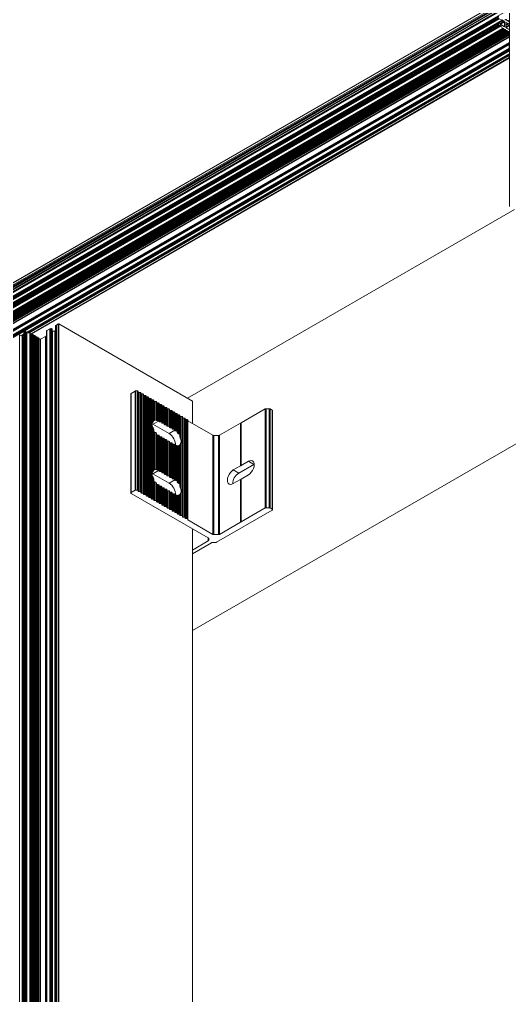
# Model space of a CAD drawing. Header units: millimetres. Extents: x 39 to 459, y 26 to 647.
# Drawn here: x 72.65 to 79.12, y 117.5 to 130.36 of the extents above; entities that cross this region are included whole.
import ezdxf

# ---------------------------------------------------------------- set-up
doc = ezdxf.new("R2010")
doc.units = ezdxf.units.MM
doc.linetypes.add('DASH2', pattern=[19.05, 12.7, -6.35])
doc.layers.add('ANTET', color=7, linetype='Continuous')

msp = doc.modelspace()

# ---------------------------------------------------------------- linework, layer by layer
at = {"color": 7, "linetype": 'Continuous', "lineweight": 15}
for p, q in [((79.116, 160.89), (79.116, 127.898)), ((79.114, 130.671), (66.386, 123.325)), ((79.114, 130.642), (66.386, 123.296)), ((79.114, 130.641), (66.386, 123.296)), ((79.115, 130.673), (66.387, 123.327)), ((79.115, 130.629), (66.387, 123.283)), ((66.403, 123.271), (79.116, 130.609)), ((79.114, 130.544), (66.386, 123.198)), ((79.114, 130.544), (66.386, 123.198)), ((79.114, 130.498), (66.386, 123.152)), ((79.115, 130.555), (66.387, 123.209)), ((79.116, 130.557), (66.389, 123.212)), ((78.973, 130.405), (66.245, 123.059)), ((78.973, 130.39), (66.245, 123.044)), ((78.974, 130.407), (66.246, 123.061)), ((78.974, 130.387), (66.246, 123.041)), ((78.979, 130.378), (66.251, 123.032)), ((78.981, 130.375), (66.253, 123.03)), ((79.018, 130.354), (66.29, 123.009)), ((79.027, 130.349), (66.299, 123.003)), ((78.981, 130.375), (79.018, 130.354)), ((79.018, 130.354), (79.022, 130.36)), ((79.022, 130.36), (79.027, 130.349)), ((79.027, 130.349), (79.043, 130.34)), ((79.043, 130.34), (79.048, 130.345)), ((79.048, 130.345), (79.052, 130.334)), ((79.07, 130.363), (79.065, 130.36)), ((79.07, 130.363), (79.065, 130.36)), ((79.082, 130.351), (79.076, 130.36)), ((79.093, 130.35), (79.088, 130.347)), ((79.093, 130.35), (79.088, 130.347)), ((79.104, 130.338), (79.099, 130.347)), ((79.116, 130.354), (79.1, 130.345)), ((79.116, 130.344), (79.105, 130.337)), ((79.116, 130.344), (79.105, 130.337)), ((78.973, 130.305), (66.245, 122.959)), ((78.973, 130.291), (66.245, 122.945)), ((78.974, 130.307), (66.246, 122.961)), ((78.976, 130.286), (66.248, 122.94)), ((78.979, 130.31), (66.251, 122.964)), ((78.984, 130.281), (66.256, 122.935)), ((66.258, 122.935), (78.986, 130.281)), ((79.004, 130.281), (66.276, 122.935)), ((79.006, 130.279), (66.278, 122.933)), ((79.025, 130.245), (66.297, 122.9)), ((79.031, 130.242), (66.303, 122.896)), ((79.043, 130.242), (66.315, 122.896)), ((79.048, 130.232), (66.32, 122.887)), ((79.054, 130.229), (66.326, 122.883)), ((79.065, 130.229), (66.337, 122.883)), ((79.07, 130.219), (66.343, 122.873)), ((79.076, 130.216), (66.349, 122.87)), ((79.088, 130.215), (66.36, 122.87)), ((78.973, 130.305), (78.973, 130.291)), ((78.979, 130.31), (78.974, 130.307)), ((78.976, 130.286), (78.984, 130.281)), ((79.031, 130.282), (78.981, 130.31)), ((79.043, 130.34), (78.987, 130.307)), ((78.987, 130.282), (78.987, 130.287)), ((78.99, 130.289), (79.004, 130.281)), ((79.052, 130.334), (78.996, 130.302)), ((79.006, 130.279), (79.025, 130.245)), ((79.035, 130.271), (79.031, 130.282)), ((79.031, 130.242), (79.037, 130.245)), ((79.04, 130.276), (79.034, 130.273)), ((79.04, 130.276), (79.035, 130.271)), ((79.052, 130.269), (79.04, 130.276)), ((79.043, 130.242), (79.048, 130.232)), ((79.052, 130.334), (79.052, 130.269)), ((79.054, 130.229), (79.059, 130.232)), ((79.065, 130.229), (79.07, 130.219)), ((79.073, 130.331), (79.069, 130.325)), ((79.069, 130.325), (79.069, 130.26)), ((79.078, 130.32), (79.069, 130.315)), ((79.094, 130.31), (79.069, 130.296)), ((79.103, 130.305), (79.069, 130.285)), ((79.116, 130.293), (79.069, 130.266)), ((79.069, 130.26), (79.082, 130.252)), ((79.116, 130.283), (79.072, 130.258)), ((79.078, 130.32), (79.073, 130.331)), ((79.076, 130.216), (79.082, 130.219)), ((79.094, 130.31), (79.078, 130.32)), ((79.082, 130.252), (79.086, 130.242)), ((79.091, 130.247), (79.085, 130.244)), ((79.086, 130.242), (79.091, 130.247)), ((79.088, 130.215), (79.093, 130.206)), ((79.091, 130.247), (79.107, 130.238)), ((79.099, 130.316), (79.094, 130.31)), ((79.103, 130.305), (79.099, 130.316)), ((79.116, 130.298), (79.103, 130.305)), ((79.107, 130.238), (79.112, 130.227)), ((79.116, 130.337), (79.11, 130.334)), ((79.116, 130.337), (79.11, 130.334)), ((79.116, 130.232), (79.111, 130.229)), ((79.112, 130.227), (79.116, 130.232)), ((79.116, 130.337), (79.116, 130.337)), ((79.093, 130.206), (66.365, 122.86)), ((79.099, 130.203), (66.371, 122.857)), ((79.11, 130.202), (66.382, 122.857)), ((79.116, 130.193), (66.388, 122.847)), ((79.116, 130.186), (66.394, 122.844)), ((79.116, 130.16), (66.416, 122.831)), ((79.099, 130.203), (79.104, 130.206)), ((79.11, 130.202), (79.116, 130.193)), ((79.116, 130.193), (79.116, 130.193)), ((79.114, 130.034), (66.386, 122.688)), ((79.114, 129.988), (66.386, 122.642)), ((79.114, 129.988), (66.386, 122.643)), ((79.115, 129.976), (66.387, 122.63)), ((79.116, 130.042), (66.391, 122.697)), ((79.116, 130.06), (66.443, 122.745)), ((79.116, 130.05), (66.443, 122.736)), ((79.116, 130.05), (66.447, 122.738)), ((79.114, 130.034), (79.114, 129.988)), ((79.114, 129.988), (79.115, 129.976)), ((66.403, 122.618), (79.116, 129.955)), ((79.116, 129.95), (66.429, 122.628)), ((79.116, 129.918), (72.742, 126.239)), ((79.116, 129.904), (72.759, 126.235)), ((79.115, 129.902), (79.114, 129.891)), ((79.114, 129.89), (79.114, 129.861)), ((74.935, 122.309), (85.899, 128.636)), ((74.87, 125.37), (79.183, 127.858)), ((72.71, 126.248), (72.71, 96.523)), ((72.711, 126.25), (72.724, 126.257)), ((72.711, 126.25), (72.711, 96.524)), ((72.724, 126.257), (72.724, 96.532)), ((72.729, 126.257), (72.729, 96.532)), ((72.729, 126.257), (72.738, 126.253)), ((72.738, 126.253), (72.738, 96.527)), ((72.739, 96.525), (72.739, 126.251)), ((72.739, 126.24), (72.748, 126.235)), ((72.748, 126.235), (72.748, 96.51)), ((72.75, 126.235), (72.75, 96.509)), ((72.75, 126.235), (72.789, 126.235)), ((72.789, 126.235), (72.789, 96.509)), ((72.795, 126.231), (72.795, 96.506)), ((73.01, 126.255), (73.01, 96.529)), ((73.016, 126.263), (73.056, 126.286)), ((73.016, 126.263), (73.016, 96.537)), ((73.056, 126.286), (73.067, 126.291)), ((73.075, 126.291), (73.084, 126.286)), ((73.085, 100.311), (73.085, 126.284)), ((73.085, 126.259), (73.09, 126.257)), ((73.09, 126.257), (73.09, 100.313)), ((73.09, 126.257), (73.118, 126.257)), ((73.118, 126.257), (73.13, 126.263)), ((73.118, 126.257), (73.118, 100.329)), ((73.13, 126.326), (73.13, 100.336)), ((73.131, 126.329), (73.14, 126.335)), ((73.141, 126.335), (73.166, 126.35)), ((73.172, 126.35), (74.934, 125.333)), ((72.654, 126.208), (72.654, 96.482)), ((72.654, 126.208), (72.691, 126.187)), ((72.71, 126.22), (72.671, 126.198)), ((72.71, 126.206), (72.683, 126.191)), ((72.691, 126.187), (72.691, 96.461)), ((72.691, 126.18), (72.7, 126.181)), ((72.7, 126.181), (72.7, 96.456)), ((72.7, 126.181), (72.71, 126.176)), ((72.801, 126.222), (72.801, 96.496)), ((72.801, 126.222), (72.811, 126.222)), ((72.811, 126.222), (72.811, 96.496)), ((72.817, 126.218), (72.817, 96.492)), ((72.823, 126.209), (72.823, 96.483)), ((72.823, 126.209), (72.834, 126.209)), ((72.834, 126.209), (72.834, 96.483)), ((72.84, 126.205), (72.84, 96.479)), ((72.846, 126.196), (72.846, 96.47)), ((72.846, 126.196), (72.857, 126.196)), ((72.857, 126.196), (72.857, 96.47)), ((72.863, 126.192), (72.863, 96.466)), ((72.869, 126.182), (72.869, 96.457)), ((72.869, 126.182), (72.879, 126.182)), ((72.879, 126.182), (72.879, 96.457)), ((72.885, 126.179), (72.885, 96.453)), ((72.891, 126.169), (72.891, 96.444)), ((72.891, 126.169), (72.902, 126.169)), ((72.902, 126.169), (72.902, 96.444)), ((72.908, 126.166), (72.908, 96.44)), ((72.909, 126.159), (72.909, 96.433)), ((72.909, 126.159), (72.926, 126.149)), ((72.926, 126.149), (72.926, 96.423)), ((72.931, 126.149), (72.995, 126.186)), ((72.931, 126.149), (72.931, 96.423)), ((72.995, 126.186), (72.995, 96.46)), ((72.995, 126.186), (73.004, 126.186)), ((73.004, 126.191), (73.01, 126.194)), ((73.004, 126.191), (73.004, 96.465)), ((74.128, 125.435), (74.18, 125.466)), ((74.18, 125.466), (74.18, 124.159)), ((74.187, 125.467), (74.187, 124.161)), ((74.187, 125.467), (74.21, 125.467)), ((74.21, 125.467), (74.21, 124.161)), ((74.22, 125.461), (74.22, 124.155)), ((74.123, 125.429), (74.123, 124.122)), ((74.128, 125.435), (74.128, 124.129)), ((74.23, 125.447), (74.23, 124.141)), ((74.23, 125.447), (74.244, 125.447)), ((74.244, 125.447), (74.244, 124.141)), ((74.254, 125.442), (74.254, 124.135)), ((74.264, 125.428), (74.264, 124.121)), ((74.264, 125.428), (74.279, 125.428)), ((74.279, 125.428), (74.279, 124.121)), ((74.289, 125.422), (74.289, 124.115)), ((74.299, 125.408), (74.299, 124.101)), ((74.299, 125.408), (74.313, 125.408)), ((74.313, 125.408), (74.313, 124.101)), ((74.323, 125.402), (74.323, 124.095)), ((74.333, 125.388), (74.333, 124.081)), ((74.333, 125.388), (74.347, 125.388)), ((74.347, 125.388), (74.347, 124.081)), ((74.357, 125.382), (74.357, 124.076)), ((74.367, 125.368), (74.367, 124.061)), ((74.367, 125.368), (74.382, 125.368)), ((74.382, 125.368), (74.382, 124.061)), ((74.392, 125.362), (74.392, 124.056)), ((74.402, 125.348), (74.402, 125.027)), ((74.402, 125.348), (74.416, 125.348)), ((74.416, 125.348), (74.416, 125.061)), ((74.426, 125.343), (74.426, 125.075)), ((74.436, 125.328), (74.436, 125.081)), ((74.436, 125.328), (74.45, 125.328)), ((74.45, 125.328), (74.45, 125.086)), ((74.935, 125.038), (74.935, 125.331)), ((74.46, 125.323), (74.46, 125.086)), ((74.47, 125.309), (74.47, 125.078)), ((74.47, 125.309), (74.485, 125.309)), ((74.485, 125.309), (74.485, 125.079)), ((74.495, 125.303), (74.495, 125.074)), ((74.505, 125.289), (74.505, 125.06)), ((74.505, 125.289), (74.519, 125.289)), ((74.519, 125.289), (74.519, 125.06)), ((74.529, 125.283), (74.529, 125.054)), ((74.539, 125.269), (74.539, 125.04)), ((74.539, 125.269), (74.553, 125.269)), ((74.553, 125.269), (74.553, 125.04)), ((74.563, 125.263), (74.563, 125.035)), ((74.573, 125.249), (74.573, 125.021)), ((74.573, 125.249), (74.588, 125.249)), ((74.588, 125.249), (74.588, 125.021)), ((74.598, 125.243), (74.598, 125.015)), ((74.608, 125.229), (74.608, 125.001)), ((74.608, 125.229), (74.622, 125.229)), ((74.622, 125.229), (74.622, 125.001)), ((74.632, 125.224), (74.632, 124.995)), ((74.642, 125.21), (74.642, 124.981)), ((74.642, 125.21), (74.656, 125.21)), ((74.656, 125.21), (74.656, 124.981)), ((74.666, 125.204), (74.666, 124.975)), ((75.577, 125.048), (75.894, 125.23)), ((75.894, 125.23), (75.894, 123.924)), ((75.905, 125.233), (75.905, 123.926)), ((75.905, 125.233), (75.948, 125.233)), ((75.948, 125.233), (75.948, 123.926)), ((75.96, 125.23), (75.96, 123.924)), ((75.96, 125.23), (75.986, 125.215)), ((75.986, 125.215), (75.986, 123.908)), ((75.991, 123.902), (75.991, 125.208)), ((74.494, 125.075), (74.414, 125.029)), ((74.495, 125.066), (74.495, 125.074)), ((74.676, 125.19), (74.676, 124.961)), ((74.676, 125.19), (74.691, 125.19)), ((74.691, 125.19), (74.691, 124.961)), ((74.701, 125.184), (74.701, 124.955)), ((74.711, 125.17), (74.711, 124.94)), ((74.711, 125.17), (74.725, 125.17)), ((74.725, 125.17), (74.725, 124.939)), ((74.735, 125.164), (74.735, 124.929)), ((74.745, 125.15), (74.745, 124.905)), ((74.745, 125.15), (74.759, 125.15)), ((74.759, 125.15), (74.759, 124.899)), ((74.769, 125.144), (74.769, 124.882)), ((74.779, 125.13), (74.779, 124.833)), ((74.779, 125.13), (74.794, 125.13)), ((74.794, 125.13), (74.794, 123.824)), ((74.804, 125.124), (74.804, 123.818)), ((74.814, 125.11), (74.814, 123.804)), ((74.814, 125.11), (74.828, 125.11)), ((74.828, 125.11), (74.828, 123.804)), ((74.838, 125.105), (74.838, 123.798)), ((74.848, 125.091), (74.848, 123.784)), ((74.848, 125.091), (74.862, 125.091)), ((74.862, 125.091), (74.862, 123.784)), ((74.872, 125.085), (74.872, 123.778)), ((74.875, 125.072), (74.875, 123.766)), ((75.205, 124.882), (74.875, 125.072)), ((74.402, 125.016), (74.402, 124.374)), ((74.403, 125.034), (74.414, 125.029)), ((74.626, 124.906), (74.414, 125.029)), ((74.416, 124.982), (74.416, 124.408)), ((74.426, 124.957), (74.426, 124.422)), ((74.519, 125.06), (74.505, 125.06)), ((74.529, 125.046), (74.529, 125.054)), ((74.553, 125.04), (74.539, 125.04)), ((74.563, 125.026), (74.563, 125.035)), ((74.588, 125.021), (74.573, 125.021)), ((74.598, 125.006), (74.598, 125.015)), ((74.622, 125.001), (74.608, 125.001)), ((74.701, 124.95), (74.626, 124.906)), ((74.632, 124.987), (74.632, 124.995)), ((74.656, 124.981), (74.642, 124.981)), ((74.666, 124.967), (74.666, 124.975)), ((74.691, 124.961), (74.676, 124.961)), ((74.701, 124.95), (74.701, 124.955)), ((75.291, 124.882), (75.569, 125.043)), ((75.569, 125.043), (75.569, 124.479)), ((75.577, 125.043), (75.569, 125.043)), ((75.577, 125.048), (75.577, 124.484)), ((74.436, 124.923), (74.436, 124.427)), ((74.45, 124.917), (74.45, 124.433)), ((74.46, 124.906), (74.46, 124.433)), ((74.47, 124.886), (74.47, 124.425)), ((74.485, 124.885), (74.485, 124.426)), ((74.495, 124.878), (74.495, 124.421)), ((74.505, 124.864), (74.505, 124.407)), ((74.519, 124.864), (74.505, 124.864)), ((74.519, 124.864), (74.519, 124.407)), ((74.529, 124.858), (74.529, 124.401)), ((74.539, 124.844), (74.539, 124.387)), ((74.553, 124.844), (74.539, 124.844)), ((74.553, 124.844), (74.553, 124.387)), ((74.563, 124.839), (74.563, 124.381)), ((74.573, 124.825), (74.573, 124.367)), ((74.588, 124.825), (74.573, 124.825)), ((74.588, 124.825), (74.588, 124.367)), ((74.598, 124.819), (74.598, 124.361)), ((75.205, 124.882), (75.205, 123.576)), ((75.216, 124.88), (75.216, 123.573)), ((75.216, 124.88), (75.28, 124.88)), ((75.28, 124.88), (75.28, 123.573)), ((75.291, 124.882), (75.291, 123.576)), ((74.608, 124.805), (74.608, 124.347)), ((74.622, 124.805), (74.608, 124.805)), ((74.622, 124.805), (74.622, 124.347)), ((74.632, 124.799), (74.632, 124.342)), ((74.642, 124.785), (74.642, 124.328)), ((74.656, 124.785), (74.642, 124.785)), ((74.656, 124.785), (74.656, 124.328)), ((74.666, 124.779), (74.666, 124.322)), ((74.676, 124.765), (74.676, 124.308)), ((74.691, 124.765), (74.676, 124.765)), ((74.691, 124.765), (74.691, 124.308)), ((74.701, 124.759), (74.701, 124.302)), ((74.711, 124.746), (74.711, 124.287)), ((74.725, 124.748), (74.725, 124.285)), ((74.735, 124.746), (74.735, 124.276)), ((74.745, 124.741), (74.745, 124.252)), ((74.759, 124.748), (74.759, 124.246)), ((74.769, 124.753), (74.769, 124.229)), ((74.779, 124.774), (74.779, 124.18)), ((75.474, 124.425), (75.569, 124.479)), ((75.545, 124.384), (75.474, 124.425)), ((75.743, 124.498), (75.545, 124.384)), ((75.569, 124.479), (75.577, 124.479)), ((75.577, 124.484), (75.672, 124.539)), ((75.577, 124.484), (75.577, 124.479)), ((75.743, 124.498), (75.672, 124.539)), ((75.743, 124.498), (75.75, 124.502)), ((74.402, 124.363), (74.402, 124.042)), ((74.414, 124.375), (74.403, 124.381)), ((74.494, 124.422), (74.414, 124.375)), ((74.626, 124.253), (74.414, 124.375)), ((74.416, 124.329), (74.416, 124.042)), ((74.426, 124.303), (74.426, 124.036)), ((74.495, 124.413), (74.495, 124.421)), ((74.519, 124.407), (74.505, 124.407)), ((74.529, 124.393), (74.529, 124.401)), ((74.553, 124.387), (74.539, 124.387)), ((74.563, 124.373), (74.563, 124.381)), ((74.588, 124.367), (74.573, 124.367)), ((74.598, 124.353), (74.598, 124.361)), ((74.622, 124.347), (74.608, 124.347)), ((74.701, 124.296), (74.626, 124.253)), ((74.632, 124.333), (74.632, 124.342)), ((74.656, 124.328), (74.642, 124.328)), ((74.666, 124.314), (74.666, 124.322)), ((74.691, 124.308), (74.676, 124.308)), ((74.701, 124.296), (74.701, 124.302)), ((75.474, 124.245), (75.569, 124.3)), ((75.569, 124.3), (75.569, 123.736)), ((75.569, 124.3), (75.577, 124.3)), ((75.577, 124.304), (75.672, 124.359)), ((75.577, 124.304), (75.577, 123.741)), ((74.436, 124.27), (74.436, 124.022)), ((74.45, 124.264), (74.45, 124.022)), ((74.46, 124.253), (74.46, 124.016)), ((74.47, 124.232), (74.47, 124.002)), ((74.485, 124.231), (74.485, 124.002)), ((74.495, 124.225), (74.495, 123.996)), ((74.505, 124.211), (74.505, 123.982)), ((74.519, 124.211), (74.505, 124.211)), ((74.519, 124.211), (74.519, 123.982)), ((74.529, 124.205), (74.529, 123.976)), ((74.539, 124.191), (74.539, 123.962)), ((74.553, 124.191), (74.539, 124.191)), ((74.553, 124.191), (74.553, 123.962)), ((74.563, 124.185), (74.563, 123.957)), ((74.573, 124.171), (74.573, 123.943)), ((74.588, 124.171), (74.573, 124.171)), ((74.588, 124.171), (74.588, 123.943)), ((74.128, 124.129), (74.18, 124.159)), ((75.144, 123.529), (74.128, 124.116)), ((74.187, 124.161), (74.21, 124.161)), ((74.22, 124.155), (74.22, 124.147)), ((74.23, 124.141), (74.244, 124.141)), ((74.254, 124.135), (74.254, 124.127)), ((74.264, 124.121), (74.279, 124.121)), ((74.289, 124.115), (74.289, 124.107)), ((74.299, 124.101), (74.313, 124.101)), ((74.323, 124.095), (74.323, 124.087)), ((74.333, 124.081), (74.347, 124.081)), ((74.357, 124.076), (74.357, 124.067)), ((74.367, 124.061), (74.382, 124.061)), ((74.392, 124.056), (74.392, 124.047)), ((74.402, 124.042), (74.416, 124.042)), ((74.598, 124.165), (74.598, 123.937)), ((74.608, 124.151), (74.608, 123.923)), ((74.622, 124.151), (74.608, 124.151)), ((74.622, 124.151), (74.622, 123.923)), ((74.632, 124.146), (74.632, 123.917)), ((74.642, 124.132), (74.642, 123.903)), ((74.656, 124.132), (74.642, 124.132)), ((74.656, 124.132), (74.656, 123.903)), ((74.666, 124.126), (74.666, 123.897)), ((74.676, 124.112), (74.676, 123.883)), ((74.691, 124.112), (74.676, 124.112)), ((74.691, 124.112), (74.691, 123.883)), ((74.701, 124.106), (74.701, 123.877)), ((74.711, 124.093), (74.711, 123.863)), ((74.725, 124.095), (74.725, 123.863)), ((74.735, 124.092), (74.735, 123.857)), ((74.745, 124.088), (74.745, 123.843)), ((74.759, 124.094), (74.759, 123.843)), ((74.769, 124.1), (74.769, 123.838)), ((74.779, 124.121), (74.779, 123.824)), ((74.426, 124.036), (74.426, 124.028)), ((74.436, 124.022), (74.45, 124.022)), ((74.46, 124.016), (74.46, 124.008)), ((74.47, 124.002), (74.485, 124.002)), ((74.495, 123.996), (74.495, 123.988)), ((74.505, 123.982), (74.519, 123.982)), ((74.529, 123.976), (74.529, 123.968)), ((74.539, 123.962), (74.553, 123.962)), ((74.563, 123.957), (74.563, 123.948)), ((74.573, 123.943), (74.588, 123.943)), ((74.598, 123.937), (74.598, 123.928)), ((74.608, 123.923), (74.622, 123.923)), ((74.632, 123.917), (74.632, 123.909)), ((75.577, 123.741), (75.894, 123.924)), ((75.905, 123.926), (75.948, 123.926)), ((75.96, 123.924), (75.986, 123.908)), ((74.642, 123.903), (74.656, 123.903)), ((74.666, 123.897), (74.666, 123.889)), ((74.676, 123.883), (74.691, 123.883)), ((74.701, 123.877), (74.701, 123.869)), ((74.711, 123.863), (74.725, 123.863)), ((74.735, 123.857), (74.735, 123.849)), ((74.745, 123.843), (74.759, 123.843)), ((74.769, 123.838), (74.769, 123.829)), ((74.779, 123.824), (74.794, 123.824)), ((74.804, 123.818), (74.804, 123.81)), ((74.814, 123.804), (74.828, 123.804)), ((74.838, 123.798), (74.838, 123.79)), ((74.848, 123.784), (74.862, 123.784)), ((75.253, 123.472), (75.986, 123.895)), ((74.872, 123.778), (74.872, 123.77)), ((75.205, 123.576), (74.875, 123.766)), ((75.291, 123.576), (75.569, 123.736)), ((75.577, 123.736), (75.569, 123.736)), ((75.577, 123.736), (75.577, 123.741)), ((74.935, 101.563), (74.935, 123.65)), ((75.216, 123.573), (75.28, 123.573)), ((74.935, 123.37), (75.144, 123.491)), ((74.935, 123.321), (75.187, 123.466)), ((75.149, 123.497), (75.149, 123.522)), ((75.241, 123.469), (75.198, 123.469))]:
    msp.add_line(p, q, dxfattribs=at)
at = {"color": 8, "linetype": 'Continuous', "lineweight": 15}
for p, q in [((79.116, 130.62), (66.392, 123.277)), ((79.116, 130.61), (66.401, 123.271)), ((79.116, 130.59), (66.44, 123.275)), ((79.116, 130.584), (66.443, 123.27)), ((78.99, 130.289), (78.987, 130.287)), ((79.116, 130.243), (79.107, 130.237)), ((79.116, 130.18), (66.405, 122.843)), ((79.116, 130.167), (66.41, 122.834)), ((79.116, 130.159), (66.423, 122.834)), ((79.116, 130.14), (66.44, 122.824)), ((79.116, 130.133), (66.443, 122.819)), ((79.116, 129.967), (66.392, 122.623)), ((79.116, 129.957), (66.401, 122.618)), ((79.115, 129.902), (72.762, 126.235)), ((79.114, 129.891), (72.78, 126.235)), ((79.114, 129.89), (72.78, 126.235)), ((79.114, 129.861), (72.809, 126.222)), ((79.116, 129.855), (72.817, 126.22)), ((79.181, 127.859), (74.869, 125.37)), ((73.056, 126.286), (73.056, 100.294)), ((73.056, 126.286), (73.056, 100.294)), ((73.067, 126.291), (73.067, 100.3)), ((73.075, 126.291), (73.075, 100.305)), ((73.084, 126.286), (73.084, 100.31)), ((73.131, 126.329), (73.131, 100.337)), ((73.14, 126.335), (73.14, 100.342)), ((73.141, 126.335), (73.141, 100.343)), ((73.166, 126.35), (73.166, 100.357)), ((73.172, 126.35), (73.172, 100.545)), ((72.71, 126.205), (72.684, 126.19)), ((72.71, 126.194), (72.691, 126.183)), ((72.71, 126.194), (72.691, 126.183)), ((74.934, 125.333), (74.934, 125.039)), ((74.934, 123.65), (74.934, 101.562)), ((75.144, 123.529), (75.144, 123.491))]:
    msp.add_line(p, q, dxfattribs=at)
at = {"color": 7, "linetype": 'Continuous', "lineweight": 15, "flags": 128}
for points in [[(79.065, 130.36), (79.064, 130.36), (79.064, 130.36), (79.063, 130.36), (79.062, 130.361), (79.061, 130.361), (79.061, 130.362), (79.06, 130.363), (79.059, 130.364)], [(79.076, 130.36), (79.076, 130.361), (79.075, 130.362), (79.074, 130.363), (79.073, 130.363), (79.073, 130.364), (79.072, 130.364), (79.071, 130.364), (79.07, 130.363)], [(79.088, 130.347), (79.087, 130.347), (79.086, 130.347), (79.086, 130.347), (79.085, 130.348), (79.084, 130.348), (79.083, 130.349), (79.082, 130.35), (79.082, 130.351)], [(79.099, 130.347), (79.098, 130.348), (79.098, 130.349), (79.097, 130.35), (79.096, 130.35), (79.095, 130.35), (79.094, 130.351), (79.094, 130.351), (79.093, 130.35)], [(79.025, 130.245), (79.026, 130.244), (79.027, 130.244), (79.027, 130.243), (79.028, 130.242), (79.029, 130.242), (79.03, 130.242), (79.031, 130.242), (79.031, 130.242)], [(79.037, 130.245), (79.037, 130.245), (79.038, 130.245), (79.039, 130.245), (79.04, 130.245), (79.04, 130.244), (79.041, 130.243), (79.042, 130.243), (79.043, 130.242)], [(79.048, 130.232), (79.048, 130.231), (79.049, 130.231), (79.05, 130.23), (79.051, 130.229), (79.052, 130.229), (79.052, 130.229), (79.053, 130.229), (79.054, 130.229)], [(79.059, 130.232), (79.06, 130.232), (79.061, 130.232), (79.061, 130.232), (79.062, 130.232), (79.063, 130.231), (79.064, 130.23), (79.064, 130.23), (79.065, 130.229)], [(79.07, 130.219), (79.071, 130.218), (79.072, 130.217), (79.073, 130.217), (79.073, 130.216), (79.074, 130.216), (79.075, 130.216), (79.076, 130.216), (79.076, 130.216)], [(79.082, 130.219), (79.082, 130.219), (79.083, 130.219), (79.084, 130.219), (79.085, 130.219), (79.086, 130.218), (79.086, 130.217), (79.087, 130.216), (79.088, 130.215)], [(79.11, 130.334), (79.11, 130.334), (79.109, 130.334), (79.108, 130.334), (79.107, 130.335), (79.107, 130.335), (79.106, 130.336), (79.105, 130.337), (79.104, 130.338)], [(79.093, 130.206), (79.094, 130.205), (79.094, 130.204), (79.095, 130.204), (79.096, 130.203), (79.097, 130.203), (79.098, 130.203), (79.098, 130.203), (79.099, 130.203)], [(79.104, 130.206), (79.105, 130.206), (79.106, 130.206), (79.107, 130.206), (79.107, 130.206), (79.108, 130.205), (79.109, 130.204), (79.11, 130.203), (79.11, 130.202)], [(72.789, 126.235), (72.79, 126.235), (72.791, 126.234), (72.792, 126.234), (72.793, 126.234), (72.794, 126.233), (72.794, 126.233), (72.795, 126.232), (72.795, 126.231)], [(72.795, 126.225), (72.795, 126.224), (72.795, 126.224), (72.796, 126.223), (72.796, 126.223), (72.797, 126.222), (72.798, 126.222), (72.8, 126.222), (72.801, 126.222)], [(72.811, 126.222), (72.812, 126.222), (72.814, 126.221), (72.815, 126.221), (72.816, 126.221), (72.816, 126.22), (72.817, 126.22), (72.817, 126.219), (72.817, 126.218)], [(72.817, 126.212), (72.817, 126.211), (72.818, 126.211), (72.818, 126.21), (72.819, 126.21), (72.82, 126.209), (72.821, 126.209), (72.822, 126.209), (72.823, 126.209)], [(72.834, 126.209), (72.835, 126.209), (72.836, 126.208), (72.837, 126.208), (72.838, 126.208), (72.839, 126.207), (72.839, 126.206), (72.84, 126.206), (72.84, 126.205)], [(72.84, 126.199), (72.84, 126.198), (72.84, 126.198), (72.841, 126.197), (72.842, 126.197), (72.843, 126.196), (72.844, 126.196), (72.845, 126.196), (72.846, 126.196)], [(72.857, 126.196), (72.858, 126.195), (72.859, 126.195), (72.86, 126.195), (72.861, 126.195), (72.862, 126.194), (72.862, 126.193), (72.862, 126.193), (72.863, 126.192)], [(72.863, 126.186), (72.863, 126.185), (72.863, 126.185), (72.864, 126.184), (72.864, 126.184), (72.865, 126.183), (72.866, 126.183), (72.867, 126.183), (72.869, 126.182)], [(72.879, 126.182), (72.88, 126.182), (72.881, 126.182), (72.883, 126.182), (72.883, 126.181), (72.884, 126.181), (72.885, 126.18), (72.885, 126.18), (72.885, 126.179)], [(72.885, 126.173), (72.885, 126.172), (72.886, 126.172), (72.886, 126.171), (72.887, 126.17), (72.888, 126.17), (72.889, 126.17), (72.89, 126.17), (72.891, 126.169)], [(72.902, 126.169), (72.903, 126.169), (72.904, 126.169), (72.905, 126.169), (72.906, 126.168), (72.907, 126.168), (72.907, 126.167), (72.908, 126.167), (72.908, 126.166)], [(74.21, 125.467), (74.212, 125.467), (74.214, 125.467), (74.215, 125.466), (74.217, 125.466), (74.218, 125.465), (74.219, 125.464), (74.22, 125.463), (74.22, 125.461)], [(74.22, 125.453), (74.22, 125.452), (74.221, 125.451), (74.222, 125.45), (74.223, 125.449), (74.224, 125.448), (74.226, 125.448), (74.228, 125.447), (74.23, 125.447)], [(74.244, 125.447), (74.246, 125.447), (74.248, 125.447), (74.25, 125.446), (74.251, 125.446), (74.253, 125.445), (74.253, 125.444), (74.254, 125.443), (74.254, 125.442)], [(74.254, 125.433), (74.254, 125.432), (74.255, 125.431), (74.256, 125.43), (74.257, 125.429), (74.259, 125.429), (74.26, 125.428), (74.262, 125.428), (74.264, 125.428)], [(74.279, 125.428), (74.281, 125.427), (74.282, 125.427), (74.284, 125.427), (74.286, 125.426), (74.287, 125.425), (74.288, 125.424), (74.288, 125.423), (74.289, 125.422)], [(74.289, 125.414), (74.289, 125.412), (74.289, 125.411), (74.29, 125.41), (74.291, 125.409), (74.293, 125.409), (74.295, 125.408), (74.297, 125.408), (74.299, 125.408)], [(74.313, 125.408), (74.315, 125.408), (74.317, 125.407), (74.318, 125.407), (74.32, 125.406), (74.321, 125.405), (74.322, 125.404), (74.323, 125.403), (74.323, 125.402)], [(74.323, 125.394), (74.323, 125.393), (74.324, 125.391), (74.325, 125.39), (74.326, 125.39), (74.327, 125.389), (74.329, 125.388), (74.331, 125.388), (74.333, 125.388)], [(74.347, 125.388), (74.349, 125.388), (74.351, 125.387), (74.353, 125.387), (74.354, 125.386), (74.356, 125.385), (74.356, 125.384), (74.357, 125.383), (74.357, 125.382)], [(74.357, 125.374), (74.357, 125.373), (74.358, 125.372), (74.359, 125.371), (74.36, 125.37), (74.362, 125.369), (74.363, 125.369), (74.365, 125.368), (74.367, 125.368)], [(74.382, 125.368), (74.384, 125.368), (74.385, 125.368), (74.387, 125.367), (74.389, 125.366), (74.39, 125.366), (74.391, 125.365), (74.391, 125.363), (74.392, 125.362)], [(74.392, 125.354), (74.392, 125.353), (74.392, 125.352), (74.393, 125.351), (74.395, 125.35), (74.396, 125.349), (74.398, 125.349), (74.4, 125.348), (74.402, 125.348)], [(74.416, 125.348), (74.418, 125.348), (74.42, 125.348), (74.421, 125.347), (74.423, 125.347), (74.424, 125.346), (74.425, 125.345), (74.426, 125.344), (74.426, 125.343)], [(74.426, 125.334), (74.426, 125.333), (74.427, 125.332), (74.428, 125.331), (74.429, 125.33), (74.43, 125.329), (74.432, 125.329), (74.434, 125.329), (74.436, 125.328)], [(74.45, 125.328), (74.452, 125.328), (74.454, 125.328), (74.456, 125.327), (74.457, 125.327), (74.459, 125.326), (74.46, 125.325), (74.46, 125.324), (74.46, 125.323)], [(74.46, 125.314), (74.46, 125.313), (74.461, 125.312), (74.462, 125.311), (74.463, 125.31), (74.465, 125.31), (74.466, 125.309), (74.468, 125.309), (74.47, 125.309)], [(74.485, 125.309), (74.487, 125.309), (74.488, 125.308), (74.49, 125.308), (74.492, 125.307), (74.493, 125.306), (74.494, 125.305), (74.494, 125.304), (74.495, 125.303)], [(74.495, 125.295), (74.495, 125.293), (74.495, 125.292), (74.496, 125.291), (74.498, 125.29), (74.499, 125.29), (74.501, 125.289), (74.503, 125.289), (74.505, 125.289)], [(74.519, 125.289), (74.521, 125.289), (74.523, 125.288), (74.525, 125.288), (74.526, 125.287), (74.527, 125.286), (74.528, 125.285), (74.529, 125.284), (74.529, 125.283)], [(74.529, 125.275), (74.529, 125.274), (74.53, 125.273), (74.531, 125.272), (74.532, 125.271), (74.533, 125.27), (74.535, 125.269), (74.537, 125.269), (74.539, 125.269)], [(74.553, 125.269), (74.555, 125.269), (74.557, 125.269), (74.559, 125.268), (74.56, 125.267), (74.562, 125.266), (74.563, 125.265), (74.563, 125.264), (74.563, 125.263)], [(74.563, 125.255), (74.563, 125.254), (74.564, 125.253), (74.565, 125.252), (74.566, 125.251), (74.568, 125.25), (74.569, 125.25), (74.571, 125.249), (74.573, 125.249)], [(74.588, 125.249), (74.59, 125.249), (74.591, 125.249), (74.593, 125.248), (74.595, 125.247), (74.596, 125.247), (74.597, 125.246), (74.597, 125.245), (74.598, 125.243)], [(74.598, 125.235), (74.598, 125.234), (74.598, 125.233), (74.599, 125.232), (74.601, 125.231), (74.602, 125.23), (74.604, 125.23), (74.606, 125.229), (74.608, 125.229)], [(74.622, 125.229), (74.624, 125.229), (74.626, 125.229), (74.628, 125.228), (74.629, 125.228), (74.63, 125.227), (74.631, 125.226), (74.632, 125.225), (74.632, 125.224)], [(74.632, 125.215), (74.632, 125.214), (74.633, 125.213), (74.634, 125.212), (74.635, 125.211), (74.636, 125.21), (74.638, 125.21), (74.64, 125.21), (74.642, 125.21)], [(74.656, 125.21), (74.658, 125.209), (74.66, 125.209), (74.662, 125.209), (74.663, 125.208), (74.665, 125.207), (74.666, 125.206), (74.666, 125.205), (74.666, 125.204)], [(74.45, 125.086), (74.451, 125.086), (74.454, 125.087), (74.457, 125.088), (74.459, 125.087), (74.46, 125.087), (74.46, 125.086)], [(74.46, 125.086), (74.46, 125.085), (74.46, 125.083), (74.46, 125.081)], [(74.46, 125.081), (74.46, 125.081), (74.461, 125.08), (74.463, 125.079), (74.466, 125.078), (74.469, 125.078), (74.47, 125.078)], [(74.666, 125.195), (74.667, 125.194), (74.667, 125.193), (74.668, 125.192), (74.669, 125.191), (74.671, 125.191), (74.673, 125.19), (74.674, 125.19), (74.676, 125.19)], [(74.691, 125.19), (74.693, 125.19), (74.694, 125.189), (74.696, 125.189), (74.698, 125.188), (74.699, 125.187), (74.7, 125.186), (74.7, 125.185), (74.701, 125.184)], [(74.701, 125.176), (74.701, 125.175), (74.701, 125.173), (74.702, 125.172), (74.704, 125.172), (74.705, 125.171), (74.707, 125.17), (74.709, 125.17), (74.711, 125.17)], [(74.725, 125.17), (74.727, 125.17), (74.729, 125.169), (74.731, 125.169), (74.732, 125.168), (74.733, 125.167), (74.734, 125.166), (74.735, 125.165), (74.735, 125.164)], [(74.735, 125.156), (74.735, 125.155), (74.736, 125.154), (74.737, 125.153), (74.738, 125.152), (74.739, 125.151), (74.741, 125.151), (74.743, 125.15), (74.745, 125.15)], [(74.759, 125.15), (74.761, 125.15), (74.763, 125.15), (74.765, 125.149), (74.766, 125.148), (74.768, 125.147), (74.769, 125.146), (74.769, 125.145), (74.769, 125.144)], [(74.769, 125.136), (74.77, 125.135), (74.77, 125.134), (74.771, 125.133), (74.772, 125.132), (74.774, 125.131), (74.776, 125.131), (74.777, 125.13), (74.779, 125.13)], [(74.794, 125.13), (74.796, 125.13), (74.798, 125.13), (74.799, 125.129), (74.801, 125.129), (74.802, 125.128), (74.803, 125.127), (74.804, 125.126), (74.804, 125.124)], [(74.804, 125.116), (74.804, 125.115), (74.804, 125.114), (74.805, 125.113), (74.807, 125.112), (74.808, 125.111), (74.81, 125.111), (74.812, 125.111), (74.814, 125.11)], [(74.828, 125.11), (74.83, 125.11), (74.832, 125.11), (74.834, 125.109), (74.835, 125.109), (74.836, 125.108), (74.837, 125.107), (74.838, 125.106), (74.838, 125.105)], [(74.838, 125.096), (74.838, 125.095), (74.839, 125.094), (74.84, 125.093), (74.841, 125.092), (74.842, 125.092), (74.844, 125.091), (74.846, 125.091), (74.848, 125.091)], [(74.862, 125.091), (74.864, 125.09), (74.866, 125.09), (74.868, 125.09), (74.869, 125.089), (74.871, 125.088), (74.872, 125.087), (74.872, 125.086), (74.872, 125.085)], [(74.402, 125.016), (74.401, 125.025), (74.402, 125.027)], [(74.505, 125.06), (74.503, 125.06), (74.501, 125.061), (74.499, 125.061), (74.498, 125.062), (74.496, 125.063), (74.495, 125.064), (74.495, 125.065), (74.495, 125.066)], [(74.529, 125.054), (74.529, 125.056), (74.528, 125.057), (74.527, 125.058), (74.526, 125.058), (74.525, 125.059), (74.523, 125.06), (74.521, 125.06), (74.519, 125.06)], [(74.539, 125.04), (74.537, 125.04), (74.535, 125.041), (74.533, 125.041), (74.532, 125.042), (74.531, 125.043), (74.53, 125.044), (74.529, 125.045), (74.529, 125.046)], [(74.563, 125.035), (74.563, 125.036), (74.563, 125.037), (74.562, 125.038), (74.56, 125.039), (74.559, 125.039), (74.557, 125.04), (74.555, 125.04), (74.553, 125.04)], [(74.573, 125.021), (74.571, 125.021), (74.569, 125.021), (74.568, 125.021), (74.566, 125.022), (74.565, 125.023), (74.564, 125.024), (74.563, 125.025), (74.563, 125.026)], [(74.598, 125.015), (74.597, 125.016), (74.597, 125.017), (74.596, 125.018), (74.595, 125.019), (74.593, 125.02), (74.591, 125.02), (74.59, 125.02), (74.588, 125.021)], [(74.608, 125.001), (74.606, 125.001), (74.604, 125.001), (74.602, 125.002), (74.601, 125.002), (74.599, 125.003), (74.598, 125.004), (74.598, 125.005), (74.598, 125.006)], [(74.632, 124.995), (74.632, 124.996), (74.631, 124.997), (74.63, 124.998), (74.629, 124.999), (74.628, 125), (74.626, 125), (74.624, 125.001), (74.622, 125.001)], [(74.642, 124.981), (74.64, 124.981), (74.638, 124.981), (74.636, 124.982), (74.635, 124.983), (74.634, 124.983), (74.633, 124.984), (74.632, 124.986), (74.632, 124.987)], [(74.666, 124.975), (74.666, 124.976), (74.666, 124.977), (74.665, 124.978), (74.663, 124.979), (74.662, 124.98), (74.66, 124.98), (74.658, 124.981), (74.656, 124.981)], [(74.676, 124.961), (74.674, 124.961), (74.673, 124.961), (74.671, 124.962), (74.669, 124.963), (74.668, 124.964), (74.667, 124.965), (74.667, 124.966), (74.666, 124.967)], [(74.701, 124.955), (74.7, 124.956), (74.7, 124.957), (74.699, 124.958), (74.698, 124.959), (74.696, 124.96), (74.694, 124.961), (74.693, 124.961), (74.691, 124.961)], [(74.701, 124.95), (74.701, 124.948), (74.701, 124.947)], [(74.505, 124.864), (74.503, 124.864), (74.501, 124.865), (74.499, 124.865), (74.498, 124.866), (74.496, 124.867), (74.495, 124.868), (74.495, 124.869), (74.495, 124.87)], [(74.529, 124.858), (74.529, 124.86), (74.528, 124.861), (74.527, 124.862), (74.526, 124.862), (74.525, 124.863), (74.523, 124.864), (74.521, 124.864), (74.519, 124.864)], [(74.539, 124.844), (74.537, 124.844), (74.535, 124.845), (74.533, 124.845), (74.532, 124.846), (74.531, 124.847), (74.53, 124.848), (74.529, 124.849), (74.529, 124.85)], [(74.563, 124.839), (74.563, 124.84), (74.563, 124.841), (74.562, 124.842), (74.56, 124.843), (74.559, 124.843), (74.557, 124.844), (74.555, 124.844), (74.553, 124.844)], [(74.573, 124.825), (74.571, 124.825), (74.569, 124.825), (74.568, 124.825), (74.566, 124.826), (74.565, 124.827), (74.564, 124.828), (74.563, 124.829), (74.563, 124.83)], [(74.598, 124.819), (74.597, 124.82), (74.597, 124.821), (74.596, 124.822), (74.595, 124.823), (74.593, 124.824), (74.591, 124.824), (74.59, 124.824), (74.588, 124.825)], [(74.608, 124.805), (74.606, 124.805), (74.604, 124.805), (74.602, 124.806), (74.601, 124.806), (74.599, 124.807), (74.598, 124.808), (74.598, 124.809), (74.598, 124.81)], [(74.735, 124.929), (74.735, 124.925), (74.735, 124.922), (74.735, 124.918)], [(74.769, 124.882), (74.769, 124.876), (74.769, 124.869), (74.769, 124.863)], [(74.632, 124.799), (74.632, 124.8), (74.631, 124.801), (74.63, 124.802), (74.629, 124.803), (74.628, 124.804), (74.626, 124.804), (74.624, 124.805), (74.622, 124.805)], [(74.642, 124.785), (74.64, 124.785), (74.638, 124.785), (74.636, 124.786), (74.635, 124.787), (74.634, 124.787), (74.633, 124.788), (74.632, 124.79), (74.632, 124.791)], [(74.666, 124.779), (74.666, 124.78), (74.666, 124.781), (74.665, 124.782), (74.663, 124.783), (74.662, 124.784), (74.66, 124.784), (74.658, 124.785), (74.656, 124.785)], [(74.676, 124.765), (74.674, 124.765), (74.673, 124.765), (74.671, 124.766), (74.669, 124.767), (74.668, 124.768), (74.667, 124.769), (74.667, 124.77), (74.666, 124.771)], [(74.701, 124.759), (74.7, 124.76), (74.7, 124.761), (74.699, 124.762), (74.698, 124.763), (74.696, 124.764), (74.694, 124.765), (74.693, 124.765), (74.691, 124.765)], [(74.711, 124.746), (74.709, 124.746), (74.705, 124.747), (74.703, 124.748), (74.701, 124.749), (74.701, 124.751)], [(74.735, 124.746), (74.735, 124.746), (74.734, 124.747), (74.732, 124.748), (74.728, 124.748), (74.725, 124.748), (74.725, 124.748)], [(74.745, 124.741), (74.744, 124.741), (74.741, 124.74), (74.738, 124.74), (74.736, 124.74), (74.735, 124.741), (74.735, 124.741)], [(74.46, 124.433), (74.46, 124.433), (74.459, 124.434), (74.457, 124.434), (74.454, 124.434), (74.45, 124.433)], [(74.46, 124.428), (74.46, 124.43), (74.46, 124.431), (74.46, 124.433)], [(74.47, 124.425), (74.468, 124.425), (74.465, 124.425), (74.463, 124.425), (74.461, 124.426), (74.46, 124.428)], [(75.474, 124.425), (75.454, 124.41), (75.435, 124.39), (75.419, 124.366), (75.407, 124.341), (75.399, 124.315), (75.396, 124.29), (75.399, 124.268), (75.407, 124.251), (75.419, 124.239), (75.435, 124.234), (75.454, 124.236), (75.474, 124.245)], [(75.672, 124.359), (75.692, 124.374), (75.711, 124.394), (75.727, 124.417), (75.74, 124.443), (75.747, 124.469), (75.75, 124.494), (75.747, 124.516), (75.74, 124.533), (75.727, 124.544), (75.711, 124.549), (75.692, 124.547), (75.672, 124.539)], [(74.402, 124.374), (74.401, 124.373), (74.402, 124.363)], [(74.505, 124.407), (74.503, 124.407), (74.501, 124.407), (74.499, 124.408), (74.498, 124.409), (74.496, 124.409), (74.495, 124.41), (74.495, 124.411), (74.495, 124.413)], [(74.529, 124.401), (74.529, 124.402), (74.528, 124.403), (74.527, 124.404), (74.526, 124.405), (74.525, 124.406), (74.523, 124.406), (74.521, 124.407), (74.519, 124.407)], [(74.539, 124.387), (74.537, 124.387), (74.535, 124.387), (74.533, 124.388), (74.532, 124.389), (74.531, 124.39), (74.53, 124.391), (74.529, 124.392), (74.529, 124.393)], [(74.563, 124.381), (74.563, 124.382), (74.563, 124.383), (74.562, 124.384), (74.56, 124.385), (74.559, 124.386), (74.557, 124.387), (74.555, 124.387), (74.553, 124.387)], [(74.573, 124.367), (74.571, 124.367), (74.569, 124.368), (74.568, 124.368), (74.566, 124.369), (74.565, 124.37), (74.564, 124.371), (74.563, 124.372), (74.563, 124.373)], [(74.598, 124.361), (74.597, 124.363), (74.597, 124.364), (74.596, 124.365), (74.595, 124.366), (74.593, 124.366), (74.591, 124.367), (74.59, 124.367), (74.588, 124.367)], [(74.608, 124.347), (74.606, 124.347), (74.604, 124.348), (74.602, 124.348), (74.601, 124.349), (74.599, 124.35), (74.598, 124.351), (74.598, 124.352), (74.598, 124.353)], [(74.632, 124.342), (74.632, 124.343), (74.631, 124.344), (74.63, 124.345), (74.629, 124.346), (74.628, 124.346), (74.626, 124.347), (74.624, 124.347), (74.622, 124.347)], [(74.642, 124.328), (74.64, 124.328), (74.638, 124.328), (74.636, 124.329), (74.635, 124.329), (74.634, 124.33), (74.633, 124.331), (74.632, 124.332), (74.632, 124.333)], [(74.666, 124.322), (74.666, 124.323), (74.666, 124.324), (74.665, 124.325), (74.663, 124.326), (74.662, 124.327), (74.66, 124.327), (74.658, 124.327), (74.656, 124.328)], [(74.676, 124.308), (74.674, 124.308), (74.673, 124.308), (74.671, 124.309), (74.669, 124.309), (74.668, 124.31), (74.667, 124.311), (74.667, 124.312), (74.666, 124.314)], [(74.701, 124.302), (74.7, 124.303), (74.7, 124.304), (74.699, 124.305), (74.698, 124.306), (74.696, 124.307), (74.694, 124.307), (74.693, 124.308), (74.691, 124.308)], [(74.701, 124.294), (74.701, 124.295), (74.701, 124.296)], [(74.505, 124.211), (74.503, 124.211), (74.501, 124.211), (74.499, 124.212), (74.498, 124.213), (74.496, 124.213), (74.495, 124.214), (74.495, 124.215), (74.495, 124.217)], [(74.529, 124.205), (74.529, 124.206), (74.528, 124.207), (74.527, 124.208), (74.526, 124.209), (74.525, 124.21), (74.523, 124.21), (74.521, 124.211), (74.519, 124.211)], [(74.539, 124.191), (74.537, 124.191), (74.535, 124.191), (74.533, 124.192), (74.532, 124.193), (74.531, 124.194), (74.53, 124.195), (74.529, 124.196), (74.529, 124.197)], [(74.563, 124.185), (74.563, 124.186), (74.563, 124.187), (74.562, 124.188), (74.56, 124.189), (74.559, 124.19), (74.557, 124.191), (74.555, 124.191), (74.553, 124.191)], [(74.573, 124.171), (74.571, 124.171), (74.569, 124.172), (74.568, 124.172), (74.566, 124.173), (74.565, 124.174), (74.564, 124.175), (74.563, 124.176), (74.563, 124.177)], [(74.598, 124.165), (74.597, 124.167), (74.597, 124.168), (74.596, 124.169), (74.595, 124.17), (74.593, 124.17), (74.591, 124.171), (74.59, 124.171), (74.588, 124.171)], [(74.735, 124.264), (74.735, 124.268), (74.735, 124.272), (74.735, 124.276)], [(74.769, 124.21), (74.769, 124.216), (74.769, 124.223), (74.769, 124.229)], [(74.21, 124.161), (74.212, 124.16), (74.214, 124.16), (74.215, 124.16), (74.217, 124.159), (74.218, 124.158), (74.219, 124.157), (74.22, 124.156), (74.22, 124.155)], [(74.22, 124.147), (74.22, 124.145), (74.221, 124.144), (74.222, 124.143), (74.223, 124.142), (74.224, 124.142), (74.226, 124.141), (74.228, 124.141), (74.23, 124.141)], [(74.244, 124.141), (74.246, 124.141), (74.248, 124.14), (74.25, 124.14), (74.251, 124.139), (74.253, 124.138), (74.253, 124.137), (74.254, 124.136), (74.254, 124.135)], [(74.254, 124.127), (74.254, 124.126), (74.255, 124.124), (74.256, 124.123), (74.257, 124.123), (74.259, 124.122), (74.26, 124.121), (74.262, 124.121), (74.264, 124.121)], [(74.279, 124.121), (74.281, 124.121), (74.282, 124.12), (74.284, 124.12), (74.286, 124.119), (74.287, 124.118), (74.288, 124.117), (74.288, 124.116), (74.289, 124.115)], [(74.289, 124.107), (74.289, 124.106), (74.289, 124.105), (74.29, 124.104), (74.291, 124.103), (74.293, 124.102), (74.295, 124.102), (74.297, 124.101), (74.299, 124.101)], [(74.313, 124.101), (74.315, 124.101), (74.317, 124.101), (74.318, 124.1), (74.32, 124.099), (74.321, 124.099), (74.322, 124.098), (74.323, 124.096), (74.323, 124.095)], [(74.323, 124.087), (74.323, 124.086), (74.324, 124.085), (74.325, 124.084), (74.326, 124.083), (74.327, 124.082), (74.329, 124.082), (74.331, 124.081), (74.333, 124.081)], [(74.347, 124.081), (74.349, 124.081), (74.351, 124.081), (74.353, 124.08), (74.354, 124.08), (74.356, 124.079), (74.356, 124.078), (74.357, 124.077), (74.357, 124.076)], [(74.357, 124.067), (74.357, 124.066), (74.358, 124.065), (74.359, 124.064), (74.36, 124.063), (74.362, 124.062), (74.363, 124.062), (74.365, 124.062), (74.367, 124.061)], [(74.382, 124.061), (74.384, 124.061), (74.385, 124.061), (74.387, 124.06), (74.389, 124.06), (74.39, 124.059), (74.391, 124.058), (74.391, 124.057), (74.392, 124.056)], [(74.392, 124.047), (74.392, 124.046), (74.392, 124.045), (74.393, 124.044), (74.395, 124.043), (74.396, 124.043), (74.398, 124.042), (74.4, 124.042), (74.402, 124.042)], [(74.416, 124.042), (74.418, 124.042), (74.42, 124.041), (74.421, 124.041), (74.423, 124.04), (74.424, 124.039), (74.425, 124.038), (74.426, 124.037), (74.426, 124.036)], [(74.608, 124.151), (74.606, 124.151), (74.604, 124.152), (74.602, 124.152), (74.601, 124.153), (74.599, 124.154), (74.598, 124.155), (74.598, 124.156), (74.598, 124.157)], [(74.632, 124.146), (74.632, 124.147), (74.631, 124.148), (74.63, 124.149), (74.629, 124.15), (74.628, 124.15), (74.626, 124.151), (74.624, 124.151), (74.622, 124.151)], [(74.642, 124.132), (74.64, 124.132), (74.638, 124.132), (74.636, 124.133), (74.635, 124.133), (74.634, 124.134), (74.633, 124.135), (74.632, 124.136), (74.632, 124.137)], [(74.666, 124.126), (74.666, 124.127), (74.666, 124.128), (74.665, 124.129), (74.663, 124.13), (74.662, 124.131), (74.66, 124.131), (74.658, 124.131), (74.656, 124.132)], [(74.676, 124.112), (74.674, 124.112), (74.673, 124.112), (74.671, 124.113), (74.669, 124.113), (74.668, 124.114), (74.667, 124.115), (74.667, 124.116), (74.666, 124.118)], [(74.701, 124.106), (74.7, 124.107), (74.7, 124.108), (74.699, 124.109), (74.698, 124.11), (74.696, 124.111), (74.694, 124.111), (74.693, 124.112), (74.691, 124.112)], [(74.701, 124.098), (74.701, 124.097), (74.702, 124.095), (74.704, 124.094), (74.706, 124.093), (74.71, 124.093), (74.711, 124.093)], [(74.725, 124.095), (74.726, 124.095), (74.729, 124.095), (74.732, 124.094), (74.734, 124.094), (74.735, 124.093), (74.735, 124.092)], [(74.735, 124.087), (74.735, 124.087), (74.736, 124.087), (74.737, 124.086), (74.74, 124.087), (74.744, 124.088), (74.745, 124.088)], [(74.426, 124.028), (74.426, 124.026), (74.427, 124.025), (74.428, 124.024), (74.429, 124.024), (74.43, 124.023), (74.432, 124.022), (74.434, 124.022), (74.436, 124.022)], [(74.45, 124.022), (74.452, 124.022), (74.454, 124.021), (74.456, 124.021), (74.457, 124.02), (74.459, 124.019), (74.46, 124.018), (74.46, 124.017), (74.46, 124.016)], [(74.46, 124.008), (74.46, 124.007), (74.461, 124.006), (74.462, 124.005), (74.463, 124.004), (74.465, 124.003), (74.466, 124.002), (74.468, 124.002), (74.47, 124.002)], [(74.485, 124.002), (74.487, 124.002), (74.488, 124.002), (74.49, 124.001), (74.492, 124), (74.493, 123.999), (74.494, 123.998), (74.494, 123.997), (74.495, 123.996)], [(74.495, 123.988), (74.495, 123.987), (74.495, 123.986), (74.496, 123.985), (74.498, 123.984), (74.499, 123.983), (74.501, 123.983), (74.503, 123.982), (74.505, 123.982)], [(74.519, 123.982), (74.521, 123.982), (74.523, 123.982), (74.525, 123.981), (74.526, 123.98), (74.527, 123.98), (74.528, 123.979), (74.529, 123.978), (74.529, 123.976)], [(74.529, 123.968), (74.529, 123.967), (74.53, 123.966), (74.531, 123.965), (74.532, 123.964), (74.533, 123.963), (74.535, 123.963), (74.537, 123.962), (74.539, 123.962)], [(74.553, 123.962), (74.555, 123.962), (74.557, 123.962), (74.559, 123.961), (74.56, 123.961), (74.562, 123.96), (74.563, 123.959), (74.563, 123.958), (74.563, 123.957)], [(74.563, 123.948), (74.563, 123.947), (74.564, 123.946), (74.565, 123.945), (74.566, 123.944), (74.568, 123.944), (74.569, 123.943), (74.571, 123.943), (74.573, 123.943)], [(74.588, 123.943), (74.59, 123.942), (74.591, 123.942), (74.593, 123.942), (74.595, 123.941), (74.596, 123.94), (74.597, 123.939), (74.597, 123.938), (74.598, 123.937)], [(74.598, 123.928), (74.598, 123.927), (74.598, 123.926), (74.599, 123.925), (74.601, 123.924), (74.602, 123.924), (74.604, 123.923), (74.606, 123.923), (74.608, 123.923)], [(74.622, 123.923), (74.624, 123.923), (74.626, 123.922), (74.628, 123.922), (74.629, 123.921), (74.63, 123.92), (74.631, 123.919), (74.632, 123.918), (74.632, 123.917)], [(74.632, 123.909), (74.632, 123.908), (74.633, 123.906), (74.634, 123.905), (74.635, 123.905), (74.636, 123.904), (74.638, 123.903), (74.64, 123.903), (74.642, 123.903)], [(74.656, 123.903), (74.658, 123.903), (74.66, 123.902), (74.662, 123.902), (74.663, 123.901), (74.665, 123.9), (74.666, 123.899), (74.666, 123.898), (74.666, 123.897)], [(74.666, 123.889), (74.667, 123.888), (74.667, 123.887), (74.668, 123.886), (74.669, 123.885), (74.671, 123.884), (74.673, 123.884), (74.674, 123.883), (74.676, 123.883)], [(74.691, 123.883), (74.693, 123.883), (74.694, 123.883), (74.696, 123.882), (74.698, 123.881), (74.699, 123.881), (74.7, 123.88), (74.7, 123.878), (74.701, 123.877)], [(74.701, 123.869), (74.701, 123.868), (74.701, 123.867), (74.702, 123.866), (74.704, 123.865), (74.705, 123.864), (74.707, 123.864), (74.709, 123.863), (74.711, 123.863)], [(74.725, 123.863), (74.727, 123.863), (74.729, 123.863), (74.731, 123.862), (74.732, 123.862), (74.733, 123.861), (74.734, 123.86), (74.735, 123.859), (74.735, 123.857)], [(74.735, 123.849), (74.735, 123.848), (74.736, 123.847), (74.737, 123.846), (74.738, 123.845), (74.739, 123.844), (74.741, 123.844), (74.743, 123.844), (74.745, 123.843)], [(74.759, 123.843), (74.761, 123.843), (74.763, 123.843), (74.765, 123.842), (74.766, 123.842), (74.768, 123.841), (74.769, 123.84), (74.769, 123.839), (74.769, 123.838)], [(74.769, 123.829), (74.77, 123.828), (74.77, 123.827), (74.771, 123.826), (74.772, 123.825), (74.774, 123.825), (74.776, 123.824), (74.777, 123.824), (74.779, 123.824)], [(74.794, 123.824), (74.796, 123.824), (74.798, 123.823), (74.799, 123.823), (74.801, 123.822), (74.802, 123.821), (74.803, 123.82), (74.804, 123.819), (74.804, 123.818)], [(74.804, 123.81), (74.804, 123.808), (74.804, 123.807), (74.805, 123.806), (74.807, 123.805), (74.808, 123.805), (74.81, 123.804), (74.812, 123.804), (74.814, 123.804)], [(74.828, 123.804), (74.83, 123.804), (74.832, 123.803), (74.834, 123.803), (74.835, 123.802), (74.836, 123.801), (74.837, 123.8), (74.838, 123.799), (74.838, 123.798)], [(74.838, 123.79), (74.838, 123.789), (74.839, 123.788), (74.84, 123.787), (74.841, 123.786), (74.842, 123.785), (74.844, 123.784), (74.846, 123.784), (74.848, 123.784)], [(74.862, 123.784), (74.864, 123.784), (74.866, 123.784), (74.868, 123.783), (74.869, 123.782), (74.871, 123.781), (74.872, 123.78), (74.872, 123.779), (74.872, 123.778)]]:
    msp.add_lwpolyline(points, dxfattribs=at)
at = {"color": 7, "linetype": 'Continuous', "lineweight": 15}
for centre, radius, start, end in [((78.975, 130.305), 0.00201, 125.5883, 185.6575), ((78.979, 130.291), 0.00615, 182.6312, 237.3688), ((78.98, 130.308), 0.00201, 54.4277, 114.2626), ((78.985, 130.282), 0.00175, 230.8691, 9.1661), ((78.989, 130.288), 0.00175, 50.7433, 189.2919), ((79.001, 130.276), 0.00575, 28.8067, 58.1123), ((79.127, 130.035), 0.0123, 149.8151, 182.4579), ((79.119, 129.988), 0.00479, 180.579, 184.0643), ((79.124, 129.977), 0.00855, 185.106, 205.0244), ((79.119, 129.89), 0.00415, 175.6466, 179.4824), ((79.121, 129.861), 0.00618, 182.6901, 223.0432), ((79.118, 129.902), 0.00315, 139.0829, 178.2564), ((72.712, 126.248), 0.00201, 114.351, 174.2641), ((72.726, 126.252), 0.00614, 62.606, 117.4088), ((72.737, 126.251), 0.00201, 5.6582, 65.6485), ((72.75, 126.24), 0.00576, 241.9475, 271.1624), ((73.02, 126.254), 0.0101, 114.3555, 174.313), ((73.057, 126.283), 0.00318, 115.3779, 120.6107), ((73.071, 126.283), 0.00933, 62.8133, 114.2999), ((73.083, 126.284), 0.00201, 5.6947, 65.6578), ((73.133, 126.326), 0.00279, 119.663, 175.9003), ((73.142, 126.333), 0.00283, 119.2391, 124.8973), ((73.169, 126.344), 0.00615, 62.6178, 117.3773), ((72.91, 126.16), 0.00201, 185.6582, 245.6485), ((72.929, 126.154), 0.00614, 242.606, 297.4088), ((74.187, 125.453), 0.0144, 88.8593, 118.019), ((74.131, 125.428), 0.00804, 114.3645, 174.3144), ((74.933, 125.331), 0.00201, 5.6582, 65.6485), ((75.905, 125.21), 0.0231, 88.8493, 118.0345), ((75.949, 125.21), 0.0231, 61.9703, 91.1407), ((75.983, 125.208), 0.00805, 5.7054, 65.6266), ((74.282, 125.17), 0.172, 321.1472, 326.7988), ((74.526, 124.854), 0.244, 111.6345, 114.1825), ((74.486, 125.07), 0.00953, 33.8505, 101.2739), ((74.491, 125.074), 0.00343, 0.0855, 20.4864), ((74.877, 125.077), 0.00502, 185.6683, 245.6495), ((74.378, 124.952), 0.0477, 5.0148, 38.1294), ((74.71, 124.95), 0.0097, 197.4274, 274.4362), ((74.443, 124.939), 0.0174, 179.9023, 244.8603), ((74.446, 124.904), 0.014, 7.4622, 74.0103), ((74.47, 124.896), 0.0103, 188.649, 269.1042), ((74.485, 124.873), 0.0118, 34.544, 90.2893), ((74.491, 124.878), 0.00343, 0.0855, 20.4864), ((74.535, 124.757), 0.175, 356.2168, 58.7758), ((74.724, 124.928), 0.0106, 7.4492, 87.018), ((74.749, 124.919), 0.0145, 186.1646, 252.1319), ((74.75, 124.882), 0.0193, 359.8745, 61.266), ((74.84, 124.87), 0.0712, 185.5089, 211.2423), ((75.215, 124.903), 0.0231, 241.9681, 271.143), ((75.28, 124.903), 0.0231, 268.8475, 298.0362), ((74.745, 124.787), 0.0421, 290.5514, 306.0642), ((74.934, 124.679), 0.182, 148.3605, 155.0112), ((76.447, 124.754), 1.677, 179.9556, 180.0444), ((72.781, 128.329), 4.238, 292.8351, 292.9819), ((74.486, 124.416), 0.0103, 36.6056, 98.5188), ((74.286, 124.513), 0.167, 321.0633, 326.8827), ((74.378, 124.299), 0.0479, 5.0648, 38.0764), ((74.491, 124.421), 0.00343, 0.0855, 20.4864), ((75.632, 124.244), 0.165, 121.981, 180.9223), ((74.442, 124.285), 0.0165, 177.9894, 246.7733), ((74.446, 124.251), 0.0139, 7.334, 74.148), ((74.47, 124.243), 0.0102, 188.2506, 269.5025), ((74.485, 124.22), 0.0111, 32.4857, 92.3656), ((74.491, 124.225), 0.00343, 0.0855, 20.4864), ((74.532, 124.102), 0.178, 357.0316, 58.1914), ((74.71, 124.297), 0.00973, 197.6098, 274.2538), ((74.724, 124.274), 0.0109, 8.6555, 85.8117), ((74.749, 124.266), 0.0145, 186.0417, 252.2548), ((74.75, 124.229), 0.0192, 359.699, 61.4416), ((74.837, 124.216), 0.0684, 184.9647, 211.7865), ((74.13, 124.122), 0.00698, 110.7777, 249.226), ((74.187, 124.146), 0.0144, 88.8593, 118.019), ((74.746, 124.131), 0.0387, 289.8736, 306.7593), ((74.937, 124.024), 0.185, 148.4171, 154.9545), ((76.443, 124.101), 1.673, 179.9555, 180.0445), ((75.905, 123.903), 0.0231, 88.8493, 118.0345), ((75.949, 123.903), 0.0231, 61.9703, 91.1407), ((75.984, 123.902), 0.00698, 290.777, 69.223), ((74.877, 123.77), 0.00502, 185.6683, 245.6495), ((75.141, 123.522), 0.00805, 5.7011, 65.6309), ((75.215, 123.596), 0.0231, 241.9681, 271.143), ((75.28, 123.596), 0.0231, 268.8475, 298.0362), ((75.141, 123.498), 0.00804, 294.3575, 354.3215), ((75.198, 123.446), 0.0231, 88.8673, 118.0296), ((75.242, 123.492), 0.0231, 268.8475, 298.0362)]:
    msp.add_arc(centre, radius, start, end, dxfattribs=at)
for centre, start_param, end_param in [((74.537, 125.002), 2.104928, 2.206336), ((74.502, 124.982), 1.675343, 1.760812), ((74.571, 125.022), 2.723418, 3.084132), ((74.571, 125.022), 3.199054, 3.559767), ((74.686, 124.843), 1.339942, 1.426), ((74.537, 125.002), 4.07685, 4.178257), ((74.502, 124.982), 4.522374, 4.607843), ((74.652, 124.823), 0.884668, 0.989594), ((74.617, 124.804), 5.977919, 6.588452), ((74.686, 124.843), 4.857186, 4.943243), ((74.652, 124.823), 5.293591, 5.398518), ((74.537, 124.348), 2.104928, 2.206336), ((74.502, 124.329), 1.675343, 1.760812), ((74.571, 124.368), 2.723418, 3.084132), ((74.571, 124.368), 3.199054, 3.559767), ((74.537, 124.348), 4.07685, 4.178257), ((74.502, 124.329), 4.522374, 4.607843), ((74.686, 124.19), 1.339942, 1.426), ((74.652, 124.17), 0.884668, 0.989594), ((74.617, 124.15), 5.977919, 6.588452), ((74.686, 124.19), 4.857186, 4.943243), ((74.652, 124.17), 5.293591, 5.398518)]:
    msp.add_ellipse(centre, major_axis=(0.17, 0), ratio=0.577453, start_param=start_param, end_param=end_param, dxfattribs=at)
at = {"layer": 'ANTET', "color": 0, "linetype": 'DASH2', "ltscale": 0.5}
msp.add_arc((117.746, 191.125), 87.555, 236.35888, 281.32436, dxfattribs=at)

doc.saveas('drawing.dxf')
